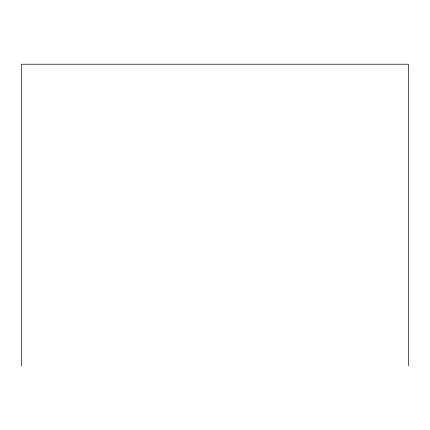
<?xml version="1.0" encoding="UTF-8"?>
<svg xmlns="http://www.w3.org/2000/svg" width="430" height="430" viewBox="0 0 430 430"><rect width="100%" height="100%" fill="white"/><g stroke="black" fill="none" stroke-linecap="round" stroke-linejoin="round"><path stroke-width="0.64" d="M408.5 365.774L408.5 64.226L21.5 64.226L21.5 365.774"/></g></svg>
